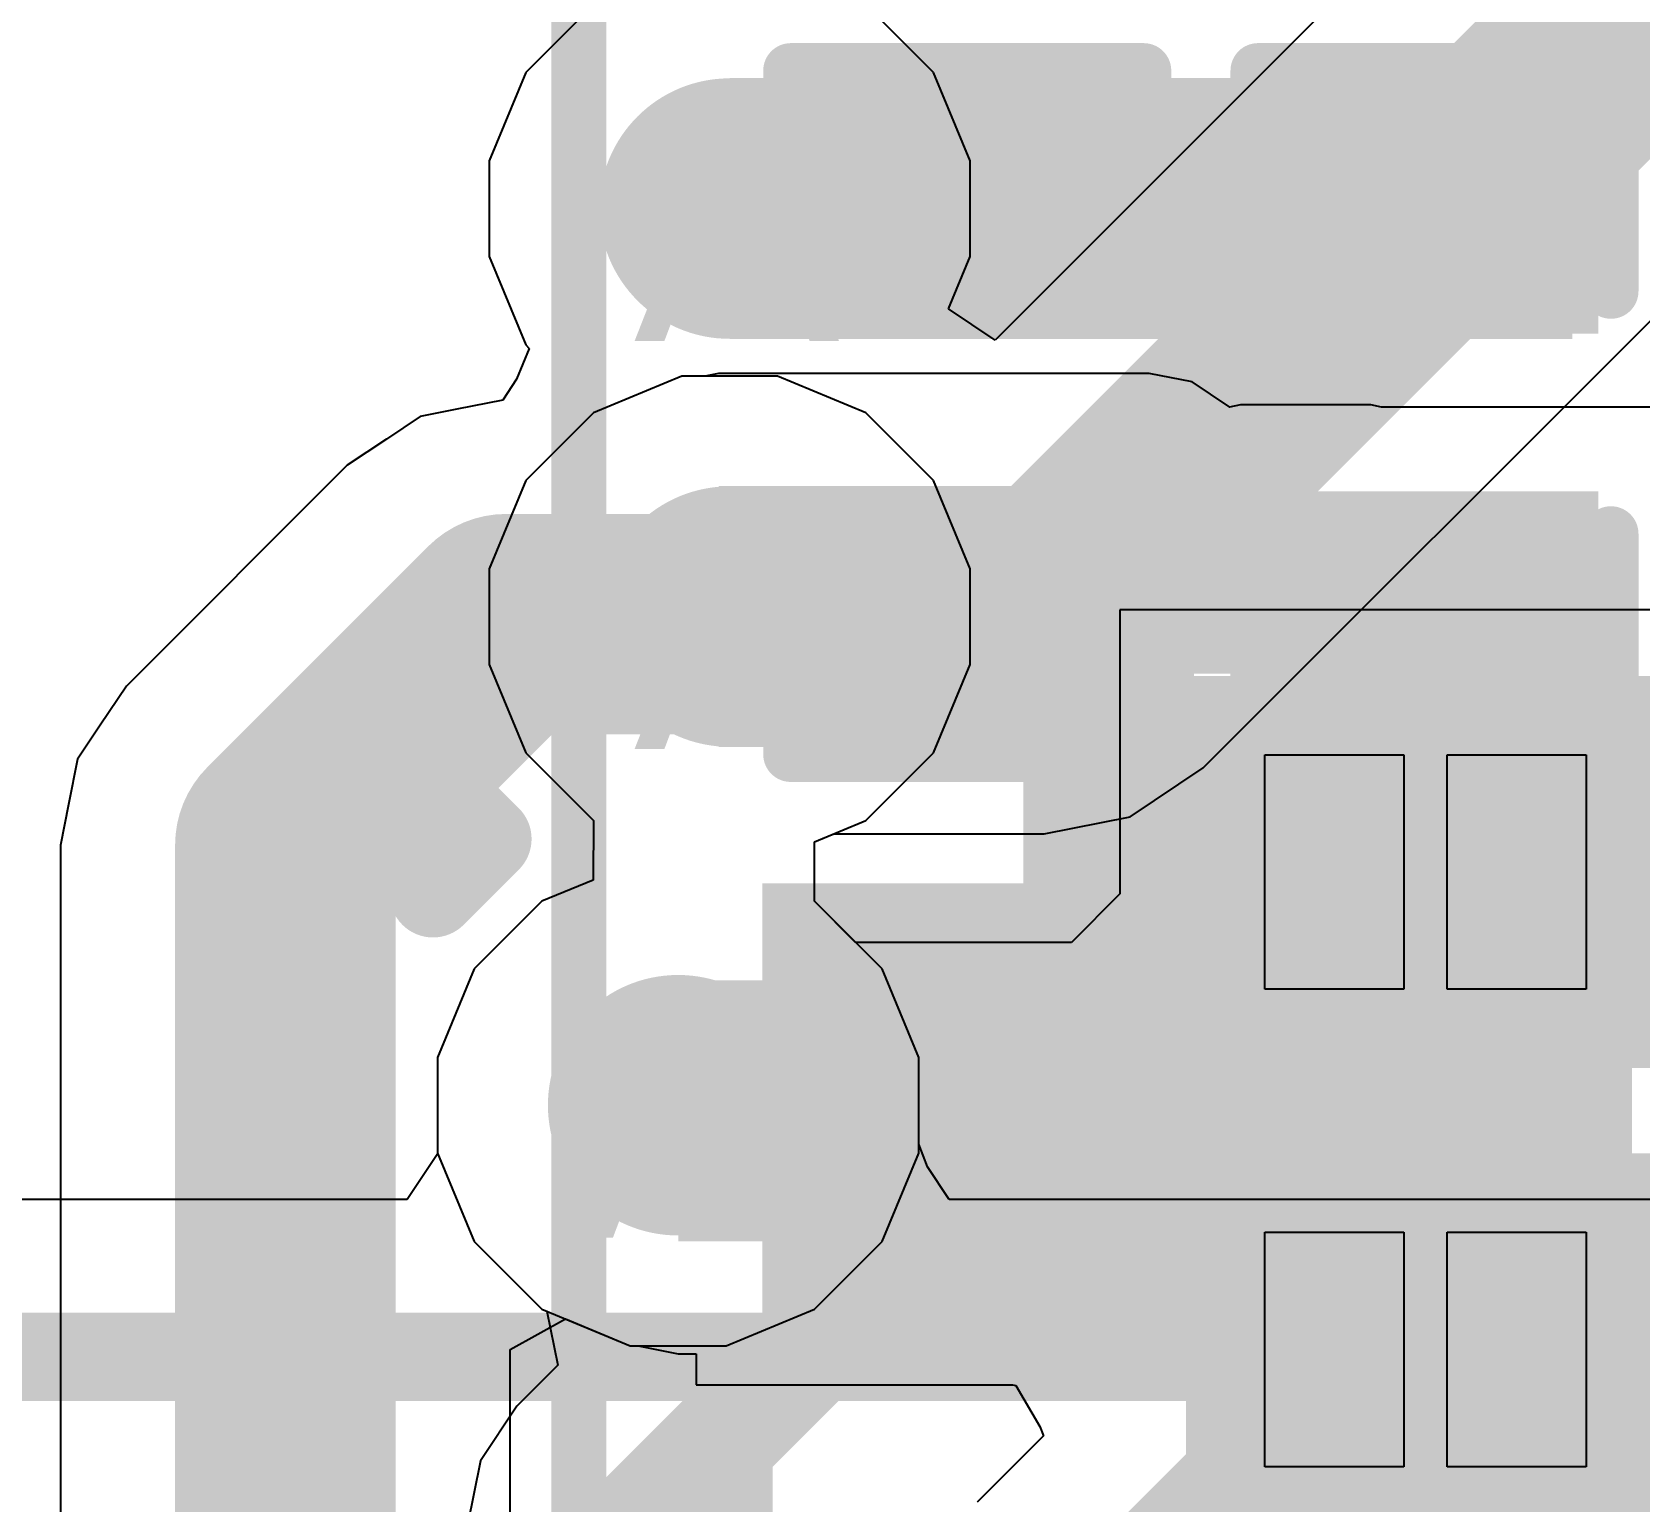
# Model space of a CAD drawing. Header units: inches. Extents: x 0 to 208, y 0 to 213.
# Drawn here: x 4.582 to 4.7278, y 1.7338 to 1.8671 of the extents above; entities that cross this region are included whole.
import ezdxf

# ---------------------------------------------------------------- set-up
doc = ezdxf.new("R2010")
doc.units = ezdxf.units.IN
doc.header["$MEASUREMENT"] = 0
for name, color, linetype in [('Bottom Layer', 5, 'Continuous'), ('Bottom Overlay', 54, 'Continuous'), ('Bottom Paste', 16, 'Continuous'), ('Bottom Solder', 6, 'Continuous'), ('Drill Drawing', 1, 'Continuous'), ('L2_GND1', 16, 'Continuous'), ('L3_SIG1', 76, 'Continuous'), ('L4_PWR', 90, 'Continuous'), ('L5_GND2', 156, 'Continuous'), ('L6_SIG2', 130, 'Continuous'), ('L7_GND3', 216, 'Continuous'), ('Top Layer', 1, 'Continuous'), ('Top Overlay', 2, 'Continuous'), ('Top Paste', 8, 'Continuous'), ('Top Solder', 216, 'Continuous'), ('Via Holes', 16, 'Continuous')]:
    doc.layers.add(name, color=color, linetype=linetype)
doc.styles.add('Arial', font='', dxfattribs={"height": 0.2})
doc.styles.get('Arial').set_extended_font_data('Arial')

# ---------------------------------------------------------------- blocks, each defined once
blk = doc.blocks.new('TXB0102DCUT_B_253')
at = {"layer": 'Bottom Layer'}
for points in [[(-0.07677335, 0.0354331), (-0.04527725, 0.0354331), (-0.04527725, 0.0236221), (-0.07677335, 0.0236221)], [(0.04527465, 0.0354331), (0.07677075, 0.0354331), (0.07677075, 0.0236221), (0.04527465, 0.0236221)], [(-0.07677335, 0.0157471), (-0.04527725, 0.0157471), (-0.04527725, 0.0039361), (-0.07677335, 0.0039361)], [(0.04527465, 0.0157471), (0.07677075, 0.0157471), (0.07677075, 0.0039361), (0.04527465, 0.0039361)], [(-0.07677335, -0.0039369), (-0.04527725, -0.0039369), (-0.04527725, -0.0157479), (-0.07677335, -0.0157479)], [(0.04527465, -0.0039369), (0.07677075, -0.0039369), (0.07677075, -0.0157479), (0.04527465, -0.0157479)], [(-0.07677335, -0.0236229), (-0.04527725, -0.0236229), (-0.04527725, -0.0354339), (-0.07677335, -0.0354339)], [(0.04527465, -0.0236229), (0.07677075, -0.0236229), (0.07677075, -0.0354339), (0.04527465, -0.0354339)]]:
    blk.add_hatch(color=5, dxfattribs=at).paths.add_polyline_path(points)
at = {"layer": 'Bottom Paste'}
for points in [[(-0.07677335, 0.0354331), (-0.04527725, 0.0354331), (-0.04527725, 0.0236221), (-0.07677335, 0.0236221)], [(0.04527465, 0.0354331), (0.07677075, 0.0354331), (0.07677075, 0.0236221), (0.04527465, 0.0236221)], [(-0.07677335, 0.0157471), (-0.04527725, 0.0157471), (-0.04527725, 0.0039361), (-0.07677335, 0.0039361)], [(0.04527465, 0.0157471), (0.07677075, 0.0157471), (0.07677075, 0.0039361), (0.04527465, 0.0039361)], [(-0.07677335, -0.0039369), (-0.04527725, -0.0039369), (-0.04527725, -0.0157479), (-0.07677335, -0.0157479)], [(0.04527465, -0.0039369), (0.07677075, -0.0039369), (0.07677075, -0.0157479), (0.04527465, -0.0157479)], [(-0.07677335, -0.0236229), (-0.04527725, -0.0236229), (-0.04527725, -0.0354339), (-0.07677335, -0.0354339)], [(0.04527465, -0.0236229), (0.07677075, -0.0236229), (0.07677075, -0.0354339), (0.04527465, -0.0354339)]]:
    blk.add_hatch(color=16, dxfattribs=at).paths.add_polyline_path(points)
at = {"layer": 'Bottom Solder'}
for points in [[(-0.08077335, 0.0394331), (-0.04127725, 0.0394331), (-0.04127725, 0.0196221), (-0.08077335, 0.0196221)], [(0.04127465, 0.0394331), (0.08077075, 0.0394331), (0.08077075, 0.0196221), (0.04127465, 0.0196221)], [(-0.08077335, 0.0197471), (-0.04127725, 0.0197471), (-0.04127725, -6.39e-05), (-0.08077335, -6.39e-05)], [(0.04127465, 0.0197471), (0.08077075, 0.0197471), (0.08077075, -6.39e-05), (0.04127465, -6.39e-05)], [(-0.08077335, 6.31e-05), (-0.04127725, 6.31e-05), (-0.04127725, -0.0197479), (-0.08077335, -0.0197479)], [(0.04127465, 6.31e-05), (0.08077075, 6.31e-05), (0.08077075, -0.0197479), (0.04127465, -0.0197479)], [(-0.08077335, -0.0196229), (-0.04127725, -0.0196229), (-0.04127725, -0.0394339), (-0.08077335, -0.0394339)], [(0.04127465, -0.0196229), (0.08077075, -0.0196229), (0.08077075, -0.0394339), (0.04127465, -0.0394339)]]:
    blk.add_hatch(color=6, dxfattribs=at).paths.add_polyline_path(points)
at = {"layer": 'Bottom Overlay'}
for points in [[(-0.0410013, 0.0409996, 0.005, 0.005, 0), (0.0379987, 0.0409996, 0.005, 0.005, 0)], [(-0.0410013, -0.0410004, 0.005, 0.005, 0), (0.0379987, -0.0410004, 0.005, 0.005, 0)]]:
    blk.add_lwpolyline(points, format="xyseb", dxfattribs=at)
for points in [[(-0.0422513, 0.0409996, 0.0025, 0.0025, 1), (-0.0397513, 0.0409996, 0.0025, 0.0025, 1)], [(0.0367487, 0.0409996, 0.0025, 0.0025, 1), (0.0392487, 0.0409996, 0.0025, 0.0025, 1)], [(-0.0605, -0.043, 0.007874, 0.007874, 1), (-0.0635, -0.043, 0.007874, 0.007874, 1)], [(-0.0654685, -0.043, 0.003937, 0.003937, 1), (-0.0615315, -0.043, 0.003937, 0.003937, 1)], [(-0.0624685, -0.043, 0.003937, 0.003937, 1), (-0.0585315, -0.043, 0.003937, 0.003937, 1)], [(-0.0422513, -0.0410004, 0.0025, 0.0025, 1), (-0.0397513, -0.0410004, 0.0025, 0.0025, 1)], [(0.0367487, -0.0410004, 0.0025, 0.0025, 1), (0.0392487, -0.0410004, 0.0025, 0.0025, 1)]]:
    blk.add_lwpolyline(points, format="xyseb", close=True, dxfattribs=at)
blk = doc.blocks.new('A7682E_254')
at = {"layer": 'Top Layer'}
for points in [[(-0.32677165, 0.25196635), (-0.29133855, 0.25196635), (-0.29133855, 0.22440725), (-0.32677165, 0.22440725)], [(-0.32677165, 0.20866035), (-0.29133855, 0.20866035), (-0.29133855, 0.18110125), (-0.32677165, 0.18110125)]]:
    blk.add_hatch(color=1, dxfattribs=at).paths.add_polyline_path(points)
at = {"layer": 'Top Solder'}
for points in [[(-0.33077165, 0.25596635), (-0.28733855, 0.25596635), (-0.28733855, 0.22040725), (-0.33077165, 0.22040725)], [(-0.33077165, 0.21266035), (-0.28733855, 0.21266035), (-0.28733855, 0.17710125), (-0.33077165, 0.17710125)]]:
    blk.add_hatch(color=216, dxfattribs=at).paths.add_polyline_path(points)
at = {"layer": 'Top Overlay'}
for points in [[(-0.3858271, -0.3858272, 0.005, 0.005, 0), (-0.3858271, 0.3858248, 0.005, 0.005, 0)], [(-0.3350551, 0.2311868, 0.01, 0.01, 0), (-0.3350551, 0.2611868, 0.01, 0.01, 0)], [(-0.3350551, 0.2611868, 0.01, 0.01, 0), (-0.3040551, 0.2611868, 0.01, 0.01, 0)], [(-0.3990551, 0.2361868, 0.007874, 0.007874, 0), (-0.3990551, 0.2461868, 0.007874, 0.007874, 0)], [(-0.3990551, 0.2461868, 0.007874, 0.007874, 0), (-0.3940551, 0.2411868, 0.007874, 0.007874, 0)], [(-0.3990551, 0.2361868, 0.007874, 0.007874, 0), (-0.3940551, 0.2411868, 0.007874, 0.007874, 0)]]:
    blk.add_lwpolyline(points, format="xyseb", dxfattribs=at)
for points in [[(-0.3375551, 0.2611868, 0.005, 0.005, 1), (-0.3325551, 0.2611868, 0.005, 0.005, 1)], [(-0.3375551, 0.2611868, 0.005, 0.005, 1), (-0.3325551, 0.2611868, 0.005, 0.005, 1)], [(-0.3065551, 0.2611868, 0.005, 0.005, 1), (-0.3015551, 0.2611868, 0.005, 0.005, 1)], [(-0.4010236, 0.2461868, 0.003937, 0.003937, 1), (-0.3970866, 0.2461868, 0.003937, 0.003937, 1)], [(-0.4010236, 0.2461868, 0.003937, 0.003937, 1), (-0.3970866, 0.2461868, 0.003937, 0.003937, 1)], [(-0.3960236, 0.2411868, 0.003937, 0.003937, 1), (-0.3920866, 0.2411868, 0.003937, 0.003937, 1)], [(-0.3960236, 0.2411868, 0.003937, 0.003937, 1), (-0.3920866, 0.2411868, 0.003937, 0.003937, 1)], [(-0.4010236, 0.2361868, 0.003937, 0.003937, 1), (-0.3970866, 0.2361868, 0.003937, 0.003937, 1)], [(-0.4010236, 0.2361868, 0.003937, 0.003937, 1), (-0.3970866, 0.2361868, 0.003937, 0.003937, 1)], [(-0.3375551, 0.2311868, 0.005, 0.005, 1), (-0.3325551, 0.2311868, 0.005, 0.005, 1)]]:
    blk.add_lwpolyline(points, format="xyseb", close=True, dxfattribs=at)
at = {"layer": 'Top Paste'}
for p, q in [((-0.323622, 0.2275592), (-0.323622, 0.248819)), ((-0.323622, 0.248819), (-0.3110236, 0.248819)), ((-0.3110236, 0.248819), (-0.3110236, 0.2275592)), ((-0.3070866, 0.2275592), (-0.3070866, 0.248819)), ((-0.3070866, 0.248819), (-0.2944882, 0.248819)), ((-0.2944882, 0.248819), (-0.2944882, 0.2275592)), ((-0.3110236, 0.2275592), (-0.323622, 0.2275592)), ((-0.2944882, 0.2275592), (-0.3070866, 0.2275592)), ((-0.323622, 0.1842521), (-0.323622, 0.2055119)), ((-0.323622, 0.2055119), (-0.3110236, 0.2055119)), ((-0.3110236, 0.2055119), (-0.3110236, 0.1842521)), ((-0.3070866, 0.1842521), (-0.3070866, 0.2055119)), ((-0.3070866, 0.2055119), (-0.2944882, 0.2055119)), ((-0.2944882, 0.2055119), (-0.2944882, 0.1842521)), ((-0.3110236, 0.1842521), (-0.323622, 0.1842521)), ((-0.2944882, 0.1842521), (-0.3070866, 0.1842521))]:
    blk.add_line(p, q, dxfattribs=at)
blk = doc.blocks.new('CAP_0402_B_292')
at = {"layer": 'Bottom Layer'}
for points in [[(-0.009498300000000001, 0.0125005), (-0.009498299999999998, -0.0124995), (-0.0274983, -0.0124995), (-0.0274983, 0.0125005)], [(0.0275017, 0.0125005), (0.0275017, -0.0124995), (0.009501700000000002, -0.0124995), (0.009501699999999998, 0.0125005)]]:
    blk.add_hatch(color=5, dxfattribs=at).paths.add_polyline_path(points)
at = {"layer": 'Bottom Paste'}
for points in [[(-0.009498300000000001, 0.0125005), (-0.009498299999999998, -0.0124995), (-0.0274983, -0.0124995), (-0.0274983, 0.0125005)], [(0.0275017, 0.0125005), (0.0275017, -0.0124995), (0.009501700000000002, -0.0124995), (0.009501699999999998, 0.0125005)]]:
    blk.add_hatch(color=16, dxfattribs=at).paths.add_polyline_path(points)
at = {"layer": 'Bottom Solder'}
for points in [[(-0.007136100000000001, 0.0148627), (-0.007136099999999999, -0.0148617), (-0.0298605, -0.0148617), (-0.0298605, 0.0148627)], [(0.0298639, 0.0148627), (0.0298639, -0.0148617), (0.007139500000000002, -0.0148617), (0.007139499999999998, 0.0148627)]]:
    blk.add_hatch(color=6, dxfattribs=at).paths.add_polyline_path(points)
at = {"layer": 'Bottom Overlay'}
for points in [[(-0.0109983, 0.0160005, 0.005, 0.005, 0), (-0.0309983, 0.0160005, 0.005, 0.005, 0)], [(-0.0309983, -0.0159995, 0.005, 0.005, 0), (-0.0309983, 0.0160005, 0.005, 0.005, 0)], [(0.0310017, 0.0160005, 0.005, 0.005, 0), (0.0110017, 0.0160005, 0.005, 0.005, 0)], [(0.0310017, -0.0159995, 0.005, 0.005, 0), (0.0310017, 0.0160005, 0.005, 0.005, 0)], [(-0.0109983, -0.0159995, 0.005, 0.005, 0), (-0.0309983, -0.0159995, 0.005, 0.005, 0)], [(0.0310017, -0.0159995, 0.005, 0.005, 0), (0.0110017, -0.0159995, 0.005, 0.005, 0)]]:
    blk.add_lwpolyline(points, format="xyseb", dxfattribs=at)
for points in [[(-0.0322483, 0.0160005, 0.0025, 0.0025, 1), (-0.0297483, 0.0160005, 0.0025, 0.0025, 1)], [(-0.0322483, 0.0160005, 0.0025, 0.0025, 1), (-0.0297483, 0.0160005, 0.0025, 0.0025, 1)], [(-0.0122483, 0.0160005, 0.0025, 0.0025, 1), (-0.0097483, 0.0160005, 0.0025, 0.0025, 1)], [(0.0097517, 0.0160005, 0.0025, 0.0025, 1), (0.0122517, 0.0160005, 0.0025, 0.0025, 1)], [(0.0297517, 0.0160005, 0.0025, 0.0025, 1), (0.0322517, 0.0160005, 0.0025, 0.0025, 1)], [(0.0297517, 0.0160005, 0.0025, 0.0025, 1), (0.0322517, 0.0160005, 0.0025, 0.0025, 1)], [(-0.0322483, -0.0159995, 0.0025, 0.0025, 1), (-0.0297483, -0.0159995, 0.0025, 0.0025, 1)], [(-0.0322483, -0.0159995, 0.0025, 0.0025, 1), (-0.0297483, -0.0159995, 0.0025, 0.0025, 1)], [(-0.0122483, -0.0159995, 0.0025, 0.0025, 1), (-0.0097483, -0.0159995, 0.0025, 0.0025, 1)], [(0.0097517, -0.0159995, 0.0025, 0.0025, 1), (0.0122517, -0.0159995, 0.0025, 0.0025, 1)], [(0.0297517, -0.0159995, 0.0025, 0.0025, 1), (0.0322517, -0.0159995, 0.0025, 0.0025, 1)], [(0.0297517, -0.0159995, 0.0025, 0.0025, 1), (0.0322517, -0.0159995, 0.0025, 0.0025, 1)]]:
    blk.add_lwpolyline(points, format="xyseb", close=True, dxfattribs=at)
blk = doc.blocks.new('CAP_0402_B_293')
at = {"layer": 'Bottom Layer'}
for points in [[(-0.009499700000000002, 0.0124995), (-0.009499699999999998, -0.0125005), (-0.0274997, -0.0125005), (-0.0274997, 0.0124995)], [(0.0275003, 0.0124995), (0.0275003, -0.0125005), (0.009500300000000001, -0.0125005), (0.009500299999999998, 0.0124995)]]:
    blk.add_hatch(color=5, dxfattribs=at).paths.add_polyline_path(points)
at = {"layer": 'Bottom Paste'}
for points in [[(-0.009499700000000002, 0.0124995), (-0.009499699999999998, -0.0125005), (-0.0274997, -0.0125005), (-0.0274997, 0.0124995)], [(0.0275003, 0.0124995), (0.0275003, -0.0125005), (0.009500300000000001, -0.0125005), (0.009500299999999998, 0.0124995)]]:
    blk.add_hatch(color=16, dxfattribs=at).paths.add_polyline_path(points)
at = {"layer": 'Bottom Solder'}
for points in [[(-0.007137500000000001, 0.0148617), (-0.007137499999999999, -0.0148627), (-0.0298619, -0.0148627), (-0.0298619, 0.0148617)], [(0.0298625, 0.0148617), (0.0298625, -0.0148627), (0.007138100000000001, -0.0148627), (0.007138099999999999, 0.0148617)]]:
    blk.add_hatch(color=6, dxfattribs=at).paths.add_polyline_path(points)
at = {"layer": 'Bottom Overlay'}
for points in [[(-0.0309997, 0.0159995, 0.005, 0.005, 0), (-0.0109997, 0.0159995, 0.005, 0.005, 0)], [(-0.0309997, 0.0159995, 0.005, 0.005, 0), (-0.0309997, -0.0160005, 0.005, 0.005, 0)], [(0.0110003, 0.0159995, 0.005, 0.005, 0), (0.0310003, 0.0159995, 0.005, 0.005, 0)], [(0.0310003, 0.0159995, 0.005, 0.005, 0), (0.0310003, -0.0160005, 0.005, 0.005, 0)], [(-0.0309997, -0.0160005, 0.005, 0.005, 0), (-0.0109997, -0.0160005, 0.005, 0.005, 0)], [(0.0110003, -0.0160005, 0.005, 0.005, 0), (0.0310003, -0.0160005, 0.005, 0.005, 0)]]:
    blk.add_lwpolyline(points, format="xyseb", dxfattribs=at)
for points in [[(-0.0322497, 0.0159995, 0.0025, 0.0025, 1), (-0.0297497, 0.0159995, 0.0025, 0.0025, 1)], [(-0.0322497, 0.0159995, 0.0025, 0.0025, 1), (-0.0297497, 0.0159995, 0.0025, 0.0025, 1)], [(-0.0122497, 0.0159995, 0.0025, 0.0025, 1), (-0.0097497, 0.0159995, 0.0025, 0.0025, 1)], [(0.0097503, 0.0159995, 0.0025, 0.0025, 1), (0.0122503, 0.0159995, 0.0025, 0.0025, 1)], [(0.0297503, 0.0159995, 0.0025, 0.0025, 1), (0.0322503, 0.0159995, 0.0025, 0.0025, 1)], [(0.0297503, 0.0159995, 0.0025, 0.0025, 1), (0.0322503, 0.0159995, 0.0025, 0.0025, 1)], [(-0.0322497, -0.0160005, 0.0025, 0.0025, 1), (-0.0297497, -0.0160005, 0.0025, 0.0025, 1)], [(-0.0322497, -0.0160005, 0.0025, 0.0025, 1), (-0.0297497, -0.0160005, 0.0025, 0.0025, 1)], [(-0.0122497, -0.0160005, 0.0025, 0.0025, 1), (-0.0097497, -0.0160005, 0.0025, 0.0025, 1)], [(0.0097503, -0.0160005, 0.0025, 0.0025, 1), (0.0122503, -0.0160005, 0.0025, 0.0025, 1)], [(0.0297503, -0.0160005, 0.0025, 0.0025, 1), (0.0322503, -0.0160005, 0.0025, 0.0025, 1)], [(0.0297503, -0.0160005, 0.0025, 0.0025, 1), (0.0322503, -0.0160005, 0.0025, 0.0025, 1)]]:
    blk.add_lwpolyline(points, format="xyseb", close=True, dxfattribs=at)

msp = doc.modelspace()

# ---------------------------------------------------------------- hatches: boundary and pattern name
at = {"layer": 'Bottom Layer'}
h = msp.add_hatch(color=5, dxfattribs=at)
edge = h.paths.add_edge_path()
edge.add_arc((4.6452838, 1.8511242), 0.011811, 0, 360)
for points in [[(4.7217058, 1.8393122), (4.7217058, 1.8629782), (4.6452838, 1.8629782), (4.6452838, 1.8393122)], [(4.6833338, 1.8023122), (4.6833338, 1.8259782), (4.6442838, 1.8259782), (4.6442838, 1.8023122)], [(4.6719278, 1.7544422), (4.6837398, 1.7544422), (4.6837398, 1.8231282), (4.6719278, 1.8231282)], [(4.6916118, 1.7544422), (4.7034238, 1.7544422), (4.7034238, 1.8231302), (4.6916118, 1.8231302)], [(4.6622348, 1.7574752), (4.6622348, 1.7811392), (4.6406208, 1.7811392), (4.6406208, 1.7574752)]]:
    msp.add_hatch(color=5, dxfattribs=at).paths.add_polyline_path(points)
h = msp.add_hatch(color=5, dxfattribs=at)
edge = h.paths.add_edge_path()
edge.add_arc((4.6452838, 1.8141242), 0.011811, 0, 360)
h = msp.add_hatch(color=5, dxfattribs=at)
edge = h.paths.add_edge_path()
edge.add_arc((4.6406198, 1.7698112), 0.011811, 0, 360)
at = {"layer": 'L2_GND1'}
h = msp.add_hatch(color=16, dxfattribs=at)
edge = h.paths.add_edge_path()
edge.add_arc((4.6452838, 1.8511242), 0.011811, 0, 360)
h = msp.add_hatch(color=16, dxfattribs=at)
edge = h.paths.add_edge_path()
edge.add_arc((4.6452838, 1.8141242), 0.011811, 0, 360)
h = msp.add_hatch(color=16, dxfattribs=at)
edge = h.paths.add_edge_path()
edge.add_arc((4.6406198, 1.7698112), 0.011811, 0, 360)
at = {"layer": 'L3_SIG1'}
h = msp.add_hatch(color=76, dxfattribs=at)
edge = h.paths.add_edge_path()
edge.add_arc((4.6452838, 1.8511242), 0.011811, 0, 360)
h = msp.add_hatch(color=76, dxfattribs=at)
edge = h.paths.add_edge_path()
edge.add_arc((4.6452838, 1.8141242), 0.011811, 0, 360)
h = msp.add_hatch(color=76, dxfattribs=at)
edge = h.paths.add_edge_path()
edge.add_arc((4.6406198, 1.7698112), 0.011811, 0, 360)
at = {"layer": 'L4_PWR'}
h = msp.add_hatch(color=90, dxfattribs=at)
edge = h.paths.add_edge_path()
edge.add_arc((4.6452838, 1.8511242), 0.011811, 0, 360)
h = msp.add_hatch(color=90, dxfattribs=at)
edge = h.paths.add_edge_path()
edge.add_arc((4.6452838, 1.8141242), 0.011811, 0, 360)
h = msp.add_hatch(color=90, dxfattribs=at)
edge = h.paths.add_edge_path()
edge.add_arc((4.6406198, 1.7698112), 0.011811, 0, 360)
at = {"layer": 'L5_GND2'}
h = msp.add_hatch(color=156, dxfattribs=at)
edge = h.paths.add_edge_path()
edge.add_arc((4.6452838, 1.8511242), 0.011811, 0, 360)
h = msp.add_hatch(color=156, dxfattribs=at)
edge = h.paths.add_edge_path()
edge.add_arc((4.6452838, 1.8141242), 0.011811, 0, 360)
h = msp.add_hatch(color=156, dxfattribs=at)
edge = h.paths.add_edge_path()
edge.add_arc((4.6406198, 1.7698112), 0.011811, 0, 360)
at = {"layer": 'L6_SIG2'}
h = msp.add_hatch(color=130, dxfattribs=at)
edge = h.paths.add_edge_path()
edge.add_arc((4.6452838, 1.8511242), 0.011811, 0, 360)
h = msp.add_hatch(color=130, dxfattribs=at)
edge = h.paths.add_edge_path()
edge.add_arc((4.6452838, 1.8141242), 0.011811, 0, 360)
h = msp.add_hatch(color=130, dxfattribs=at)
edge = h.paths.add_edge_path()
edge.add_arc((4.6406198, 1.7698112), 0.011811, 0, 360)
at = {"layer": 'L7_GND3'}
h = msp.add_hatch(color=216, dxfattribs=at)
edge = h.paths.add_edge_path()
edge.add_arc((4.6452838, 1.8511242), 0.011811, 0, 360)
h = msp.add_hatch(color=216, dxfattribs=at)
edge = h.paths.add_edge_path()
edge.add_arc((4.6452838, 1.8141242), 0.011811, 0, 360)
h = msp.add_hatch(color=216, dxfattribs=at)
edge = h.paths.add_edge_path()
edge.add_arc((4.6406198, 1.7698112), 0.011811, 0, 360)
at = {"layer": 'Top Layer'}
h = msp.add_hatch(color=1, dxfattribs=at)
edge = h.paths.add_edge_path()
edge.add_arc((4.6452838, 1.8511242), 0.011811, 0, 360)
h = msp.add_hatch(color=1, dxfattribs=at)
edge = h.paths.add_edge_path()
edge.add_arc((4.6452838, 1.8141242), 0.011811, 0, 360)
h = msp.add_hatch(color=1, dxfattribs=at)
edge = h.paths.add_edge_path()
edge.add_arc((4.6406198, 1.7698112), 0.011811, 0, 360)
at = {"layer": 'Via Holes'}
h = msp.add_hatch(color=7, dxfattribs=at)
edge = h.paths.add_edge_path()
edge.add_arc((4.6452838, 1.8511242), 0.0059055, 0, 360)
h = msp.add_hatch(color=7, dxfattribs=at)
edge = h.paths.add_edge_path()
edge.add_arc((4.6452838, 1.8141242), 0.0059055, 0, 360)
h = msp.add_hatch(color=7, dxfattribs=at)
edge = h.paths.add_edge_path()
edge.add_arc((4.6406198, 1.7698112), 0.0059055, 0, 360)

# ---------------------------------------------------------------- linework, layer by layer
at = {"layer": 'Bottom Layer'}
for p, q in [((4.6409453, 1.8359352), (4.6329289, 1.8326147)), ((4.6430827, 1.8359352), (4.6409453, 1.8359352)), ((4.6442838, 1.8361741), (4.6430827, 1.8359352)), ((4.6833338, 1.8361741), (4.6442838, 1.8361741)), ((4.6872356, 1.835398), (4.6833338, 1.8361741)), ((4.6905434, 1.8331878), (4.6872356, 1.835398)), ((4.6329289, 1.8326147), (4.6267933, 1.8264791)), ((4.6905819, 1.8331302), (4.6905434, 1.8331878)), ((4.6906269, 1.8331302), (4.6905819, 1.8331302)), ((4.6916118, 1.8333261), (4.6906269, 1.8331302)), ((4.7034238, 1.8333261), (4.6916118, 1.8333261)), ((4.7044087, 1.8331302), (4.7034238, 1.8333261)), ((4.7297191, 1.8331302), (4.7044087, 1.8331302)), ((4.6267933, 1.8264791), (4.6234728, 1.8184627)), ((4.6234728, 1.8184627), (4.6234728, 1.8097857)), ((4.6234728, 1.8097857), (4.6267933, 1.8017693)), ((4.6267933, 1.8017693), (4.6329288, 1.7956338)), ((4.6329288, 1.7956338), (4.6329145, 1.7902276)), ((4.6329145, 1.7902276), (4.6282649, 1.7883017)), ((4.6282649, 1.7883017), (4.6221293, 1.7821661)), ((4.6221293, 1.7821661), (4.6188088, 1.7741497)), ((4.6188088, 1.7741497), (4.6188088, 1.7654727)), ((4.6188088, 1.7654727), (4.6221293, 1.7574563)), ((4.6221293, 1.7574563), (4.6282649, 1.7513207)), ((4.6282649, 1.7513207), (4.6362813, 1.7480002)), ((4.6362813, 1.7480002), (4.6369965, 1.7480002)), ((4.6369965, 1.7480002), (4.6406208, 1.7472793)), ((4.6406208, 1.7472793), (4.6422423, 1.7472793)), ((4.6422423, 1.7472793), (4.6422423, 1.7444422)), ((4.6422423, 1.7444422), (4.6709429, 1.7444422)), ((4.6709429, 1.7444422), (4.6712406, 1.744383)), ((4.6712406, 1.744383), (4.6734117, 1.7406636)), ((4.6737575, 1.7398287), (4.66774, 1.7338112)), ((4.6734117, 1.7406636), (4.6737575, 1.7398287))]:
    msp.add_line(p, q, dxfattribs=at)
for points in [[(4.6668338, 1.8511282, 0.012, 0.012, 0), (4.6668358, 1.8511302, 0.012, 0.012, 0)], [(4.7138718, 1.8511302, 0.012, 0.012, 0), (4.7139998, 1.8510002, 0.012, 0.012, 0)], [(4.6974238, 1.7700962, 0.012, 0.012, 0), (4.6975178, 1.7701902, 0.012, 0.012, 0)], [(4.6974238, 1.7404242, 0.012, 0.012, 0), (4.6974238, 1.7700962, 0.012, 0.012, 0)], [(4.7172038, 1.7461282, 0.008, 0.008, 0), (4.7172038, 1.7701902, 0.008, 0.008, 0)], [(4.7172038, 1.7461282, 0.008, 0.008, 0), (4.7329998, 1.7303322, 0.008, 0.008, 0)], [(4.6689998, 1.7120002, 0.012, 0.012, 0), (4.6974238, 1.7404242, 0.012, 0.012, 0)]]:
    msp.add_lwpolyline(points, format="xyseb", dxfattribs=at)
for points in [[(4.6638338, 1.8511282, 0.006, 0.006, 1), (4.6698338, 1.8511282, 0.006, 0.006, 1)], [(4.6638358, 1.8511302, 0.006, 0.006, 1), (4.6698358, 1.8511302, 0.006, 0.006, 1)], [(4.7108718, 1.8511302, 0.006, 0.006, 1), (4.7168718, 1.8511302, 0.006, 0.006, 1)], [(4.7109998, 1.8510002, 0.006, 0.006, 1), (4.7169998, 1.8510002, 0.006, 0.006, 1)], [(4.6944238, 1.7700962, 0.006, 0.006, 1), (4.7004238, 1.7700962, 0.006, 0.006, 1)], [(4.6944238, 1.7700962, 0.006, 0.006, 1), (4.7004238, 1.7700962, 0.006, 0.006, 1)], [(4.6945178, 1.7701902, 0.006, 0.006, 1), (4.7005178, 1.7701902, 0.006, 0.006, 1)], [(4.7152038, 1.7701902, 0.004, 0.004, 1), (4.7192038, 1.7701902, 0.004, 0.004, 1)], [(4.7152038, 1.7461282, 0.004, 0.004, 1), (4.7192038, 1.7461282, 0.004, 0.004, 1)], [(4.7152038, 1.7461282, 0.004, 0.004, 1), (4.7192038, 1.7461282, 0.004, 0.004, 1)], [(4.6944238, 1.7404242, 0.006, 0.006, 1), (4.7004238, 1.7404242, 0.006, 0.006, 1)], [(4.6944238, 1.7404242, 0.006, 0.006, 1), (4.7004238, 1.7404242, 0.006, 0.006, 1)]]:
    msp.add_lwpolyline(points, format="xyseb", close=True, dxfattribs=at)
at = {"layer": 'L2_GND1'}
for p, q in [((4.6409453, 1.8359352), (4.6329289, 1.8326147)), ((4.6496223, 1.8359352), (4.6409453, 1.8359352)), ((4.6576387, 1.8326147), (4.6496223, 1.8359352)), ((4.6329289, 1.8326147), (4.6267933, 1.8264791)), ((4.6637743, 1.8264791), (4.6576387, 1.8326147)), ((4.6267933, 1.8264791), (4.6234728, 1.8184627)), ((4.6670948, 1.8184627), (4.6637743, 1.8264791)), ((4.6234728, 1.8184627), (4.6234728, 1.8097857)), ((4.6670948, 1.8097857), (4.6670948, 1.8184627)), ((4.6234728, 1.8097857), (4.6267933, 1.8017693)), ((4.6637743, 1.8017693), (4.6670948, 1.8097857)), ((4.6267933, 1.8017693), (4.6329288, 1.7956338)), ((4.6576387, 1.7956337), (4.6637743, 1.8017693)), ((4.6329288, 1.7956338), (4.6329145, 1.7902276)), ((4.6529891, 1.7937078), (4.6576387, 1.7956337)), ((4.6529748, 1.7883016), (4.6529891, 1.7937078)), ((4.6329145, 1.7902276), (4.6282649, 1.7883017)), ((4.6282649, 1.7883017), (4.6221293, 1.7821661)), ((4.6591103, 1.7821661), (4.6529748, 1.7883016)), ((4.6221293, 1.7821661), (4.6188088, 1.7741497)), ((4.6624308, 1.7741497), (4.6591103, 1.7821661)), ((4.6188088, 1.7741497), (4.6188088, 1.7654727)), ((4.6624308, 1.7654727), (4.6624308, 1.7741497)), ((4.6188088, 1.7654727), (4.6221293, 1.7574563)), ((4.6591103, 1.7574563), (4.6624308, 1.7654727)), ((4.6221293, 1.7574563), (4.6282649, 1.7513207)), ((4.6529747, 1.7513207), (4.6591103, 1.7574563)), ((4.6282649, 1.7513207), (4.6362813, 1.7480002)), ((4.6449583, 1.7480002), (4.6529747, 1.7513207)), ((4.6362813, 1.7480002), (4.6449583, 1.7480002))]:
    msp.add_line(p, q, dxfattribs=at)
at = {"layer": 'L3_SIG1'}
for p, q in [((4.6409453, 1.8359352), (4.6329289, 1.8326147)), ((4.6496223, 1.8359352), (4.6409453, 1.8359352)), ((4.6576387, 1.8326147), (4.6496223, 1.8359352)), ((4.6329289, 1.8326147), (4.6267933, 1.8264791)), ((4.6637743, 1.8264791), (4.6576387, 1.8326147)), ((4.6267933, 1.8264791), (4.6234728, 1.8184627)), ((4.6670948, 1.8184627), (4.6637743, 1.8264791)), ((4.6234728, 1.8184627), (4.6234728, 1.8097857)), ((4.6670948, 1.8097857), (4.6670948, 1.8184627)), ((4.6234728, 1.8097857), (4.6267933, 1.8017693)), ((4.6637743, 1.8017693), (4.6670948, 1.8097857)), ((4.6267933, 1.8017693), (4.6329288, 1.7956338)), ((4.6576387, 1.7956337), (4.6637743, 1.8017693)), ((4.6329288, 1.7956338), (4.6329145, 1.7902276)), ((4.6529891, 1.7937078), (4.6576387, 1.7956337)), ((4.6529748, 1.7883016), (4.6529891, 1.7937078)), ((4.6329145, 1.7902276), (4.6282649, 1.7883017)), ((4.6282649, 1.7883017), (4.6221293, 1.7821661)), ((4.6591103, 1.7821661), (4.6529748, 1.7883016)), ((4.6221293, 1.7821661), (4.6188088, 1.7741497)), ((4.6624308, 1.7741497), (4.6591103, 1.7821661)), ((4.6188088, 1.7741497), (4.6188088, 1.7654727)), ((4.6624308, 1.7654727), (4.6624308, 1.7741497)), ((4.6188088, 1.7654727), (4.6221293, 1.7574563)), ((4.6591103, 1.7574563), (4.6624308, 1.7654727)), ((4.6221293, 1.7574563), (4.6282649, 1.7513207)), ((4.6529747, 1.7513207), (4.6591103, 1.7574563)), ((4.6282649, 1.7513207), (4.6362813, 1.7480002)), ((4.6449583, 1.7480002), (4.6529747, 1.7513207)), ((4.6362813, 1.7480002), (4.6449583, 1.7480002))]:
    msp.add_line(p, q, dxfattribs=at)
at = {"layer": 'L4_PWR'}
for p, q in [((4.7135806, 1.8834194), (4.6693672, 1.839206)), ((4.6329289, 1.8696147), (4.6267933, 1.8634791)), ((4.6637743, 1.8634791), (4.6576387, 1.8696147)), ((4.6267933, 1.8634791), (4.6234728, 1.8554627)), ((4.6670948, 1.8554627), (4.6637743, 1.8634791)), ((4.6234728, 1.8554627), (4.6234728, 1.8467857)), ((4.6670948, 1.8467857), (4.6670948, 1.8554627)), ((4.6234728, 1.8467857), (4.6267933, 1.8387693)), ((4.6651283, 1.8420382), (4.6670948, 1.8467857)), ((4.6693672, 1.839206), (4.6651283, 1.8420382)), ((4.688237, 1.800399), (4.7300205, 1.8421825)), ((4.6271192, 1.8384434), (4.6259625, 1.835651)), ((4.6267933, 1.8387693), (4.6271192, 1.8384434)), ((4.6259625, 1.835651), (4.624728, 1.8337635)), ((4.6205462, 1.8329314), (4.6172302, 1.8322718)), ((4.624728, 1.8337635), (4.6205462, 1.8329314)), ((4.6172293, 1.8322714), (4.6141574, 1.8302186)), ((4.6172297, 1.8322715), (4.6172293, 1.8322714)), ((4.6172302, 1.8322718), (4.6172297, 1.8322715)), ((4.6141574, 1.8302186), (4.6106146, 1.8278514)), ((4.6106139, 1.8278507), (4.5905799, 1.8078147)), ((4.6106143, 1.827851), (4.6106139, 1.8278507)), ((4.6106146, 1.8278514), (4.6106143, 1.827851)), ((4.5905799, 1.8078147), (4.5882123, 1.804271)), ((4.5882123, 1.804271), (4.5861602, 1.8011998)), ((4.5861598, 1.8011989), (4.5853431, 1.7970919)), ((4.5861601, 1.8011994), (4.5861598, 1.8011989)), ((4.5861602, 1.8011998), (4.5861601, 1.8011994)), ((4.6816214, 1.7959786), (4.688237, 1.800399)), ((4.5853431, 1.7970919), (4.584608, 1.7933962)), ((4.6738178, 1.7944264), (4.6816214, 1.7959786)), ((4.584608, 1.7933962), (4.584608, 1.6290002)), ((4.6529748, 1.7883016), (4.6529891, 1.7937078)), ((4.6529891, 1.7937078), (4.654724, 1.7944264)), ((4.654724, 1.7944264), (4.6738178, 1.7944264)), ((4.6591103, 1.7821661), (4.6529748, 1.7883016)), ((4.6624308, 1.7741497), (4.6591103, 1.7821661)), ((4.6624308, 1.7654727), (4.6624308, 1.7741497)), ((4.6591103, 1.7574563), (4.6624308, 1.7654727)), ((4.6529747, 1.7513207), (4.6591103, 1.7574563)), ((4.6449583, 1.7480002), (4.6529747, 1.7513207)), ((4.6253916, 1.7476611), (4.6303917, 1.7504398)), ((4.6303917, 1.7504398), (4.6362813, 1.7480002)), ((4.6362813, 1.7480002), (4.6449583, 1.7480002)), ((4.6253916, 1.7143778), (4.6253916, 1.7476611))]:
    msp.add_line(p, q, dxfattribs=at)
for points in [[(4.6738178, 1.8148182, 0.02, 0.02, 0), (4.7279998, 1.8690002, 0.02, 0.02, 0)], [(4.7279998, 1.8690002, 0.02, 0.02, 0), (4.8615418, 1.8690002, 0.02, 0.02, 0)], [(4.6445918, 1.8134322, 0.02, 0.02, 0), (4.6452838, 1.8141242, 0.02, 0.02, 0)], [(4.6452838, 1.8141242, 0.02, 0.02, 0), (4.6459778, 1.8148182, 0.02, 0.02, 0)], [(4.6459778, 1.8148182, 0.02, 0.02, 0), (4.6738178, 1.8148182, 0.02, 0.02, 0)], [(4.6049998, 1.7933962, 0.02, 0.02, 0), (4.6250338, 1.8134322, 0.02, 0.02, 0)], [(4.6250338, 1.8134322, 0.02, 0.02, 0), (4.6445918, 1.8134322, 0.02, 0.02, 0)], [(4.6049998, 1.6290002, 0.02, 0.02, 0), (4.6049998, 1.7933962, 0.02, 0.02, 0)]]:
    msp.add_lwpolyline(points, format="xyseb", dxfattribs=at)
for points in [[(4.7229998, 1.8690002, 0.01, 0.01, 1), (4.7329998, 1.8690002, 0.01, 0.01, 1)], [(4.7229998, 1.8690002, 0.01, 0.01, 1), (4.7329998, 1.8690002, 0.01, 0.01, 1)], [(4.6402838, 1.8141242, 0.01, 0.01, 1), (4.6502838, 1.8141242, 0.01, 0.01, 1)], [(4.6402838, 1.8141242, 0.01, 0.01, 1), (4.6502838, 1.8141242, 0.01, 0.01, 1)], [(4.6409778, 1.8148182, 0.01, 0.01, 1), (4.6509778, 1.8148182, 0.01, 0.01, 1)], [(4.6409778, 1.8148182, 0.01, 0.01, 1), (4.6509778, 1.8148182, 0.01, 0.01, 1)], [(4.6688178, 1.8148182, 0.01, 0.01, 1), (4.6788178, 1.8148182, 0.01, 0.01, 1)], [(4.6688178, 1.8148182, 0.01, 0.01, 1), (4.6788178, 1.8148182, 0.01, 0.01, 1)], [(4.6200338, 1.8134322, 0.01, 0.01, 1), (4.6300338, 1.8134322, 0.01, 0.01, 1)], [(4.6200338, 1.8134322, 0.01, 0.01, 1), (4.6300338, 1.8134322, 0.01, 0.01, 1)], [(4.6395918, 1.8134322, 0.01, 0.01, 1), (4.6495918, 1.8134322, 0.01, 0.01, 1)], [(4.6395918, 1.8134322, 0.01, 0.01, 1), (4.6495918, 1.8134322, 0.01, 0.01, 1)], [(4.5999998, 1.7933962, 0.01, 0.01, 1), (4.6099998, 1.7933962, 0.01, 0.01, 1)], [(4.5999998, 1.7933962, 0.01, 0.01, 1), (4.6099998, 1.7933962, 0.01, 0.01, 1)]]:
    msp.add_lwpolyline(points, format="xyseb", close=True, dxfattribs=at)
at = {"layer": 'L5_GND2'}
for p, q in [((4.6409453, 1.8359352), (4.6329289, 1.8326147)), ((4.6496223, 1.8359352), (4.6409453, 1.8359352)), ((4.6576387, 1.8326147), (4.6496223, 1.8359352)), ((4.6329289, 1.8326147), (4.6267933, 1.8264791)), ((4.6637743, 1.8264791), (4.6576387, 1.8326147)), ((4.6267933, 1.8264791), (4.6234728, 1.8184627)), ((4.6670948, 1.8184627), (4.6637743, 1.8264791)), ((4.6234728, 1.8184627), (4.6234728, 1.8097857)), ((4.6670948, 1.8097857), (4.6670948, 1.8184627)), ((4.6234728, 1.8097857), (4.6267933, 1.8017693)), ((4.6637743, 1.8017693), (4.6670948, 1.8097857)), ((4.6267933, 1.8017693), (4.6329288, 1.7956338)), ((4.6576387, 1.7956337), (4.6637743, 1.8017693)), ((4.6329288, 1.7956338), (4.6329145, 1.7902276)), ((4.6529891, 1.7937078), (4.6576387, 1.7956337)), ((4.6529748, 1.7883016), (4.6529891, 1.7937078)), ((4.6329145, 1.7902276), (4.6282649, 1.7883017)), ((4.6282649, 1.7883017), (4.6221293, 1.7821661)), ((4.6591103, 1.7821661), (4.6529748, 1.7883016)), ((4.6221293, 1.7821661), (4.6188088, 1.7741497)), ((4.6624308, 1.7741497), (4.6591103, 1.7821661)), ((4.6188088, 1.7741497), (4.6188088, 1.7654727)), ((4.6624308, 1.7654727), (4.6624308, 1.7741497)), ((4.6188088, 1.7654727), (4.6221293, 1.7574563)), ((4.6591103, 1.7574563), (4.6624308, 1.7654727)), ((4.6221293, 1.7574563), (4.6282649, 1.7513207)), ((4.6529747, 1.7513207), (4.6591103, 1.7574563)), ((4.6282649, 1.7513207), (4.6362813, 1.7480002)), ((4.6449583, 1.7480002), (4.6529747, 1.7513207)), ((4.6362813, 1.7480002), (4.6449583, 1.7480002))]:
    msp.add_line(p, q, dxfattribs=at)
at = {"layer": 'L6_SIG2'}
for p, q in [((4.6409453, 1.8359352), (4.6329289, 1.8326147)), ((4.6496223, 1.8359352), (4.6409453, 1.8359352)), ((4.6576387, 1.8326147), (4.6496223, 1.8359352)), ((4.6329289, 1.8326147), (4.6267933, 1.8264791)), ((4.6637743, 1.8264791), (4.6576387, 1.8326147)), ((4.6267933, 1.8264791), (4.6234728, 1.8184627)), ((4.6670948, 1.8184627), (4.6637743, 1.8264791)), ((4.6234728, 1.8184627), (4.6234728, 1.8097857)), ((4.6670948, 1.8097857), (4.6670948, 1.8184627)), ((4.6234728, 1.8097857), (4.6267933, 1.8017693)), ((4.6637743, 1.8017693), (4.6670948, 1.8097857)), ((4.6267933, 1.8017693), (4.6329288, 1.7956338)), ((4.6576387, 1.7956337), (4.6637743, 1.8017693)), ((4.6329288, 1.7956338), (4.6329145, 1.7902276)), ((4.6529891, 1.7937078), (4.6576387, 1.7956337)), ((4.6529748, 1.7883016), (4.6529891, 1.7937078)), ((4.6329145, 1.7902276), (4.6282649, 1.7883017)), ((4.6282649, 1.7883017), (4.6221293, 1.7821661)), ((4.6591103, 1.7821661), (4.6529748, 1.7883016)), ((4.6221293, 1.7821661), (4.6188088, 1.7741497)), ((4.6624308, 1.7741497), (4.6591103, 1.7821661)), ((4.6188088, 1.7741497), (4.6188088, 1.7654727)), ((4.6624308, 1.7662745), (4.6624308, 1.7741497)), ((4.6632297, 1.7642109), (4.6624308, 1.7662745)), ((4.6188257, 1.7654319), (4.6160478, 1.7612745)), ((4.6188088, 1.7654727), (4.6188257, 1.7654319)), ((4.6651918, 1.7612745), (4.6632297, 1.7642109)), ((4.6160478, 1.7612745), (4.088571, 1.7612744)), ((4.736898, 1.7612745), (4.6651918, 1.7612745))]:
    msp.add_line(p, q, dxfattribs=at)
msp.add_lwpolyline([(4.0719998, 1.7470001, 0.008, 0.008, 0), (4.7368978, 1.7470002, 0.008, 0.008, 0)], format="xyseb", dxfattribs=at)
at = {"layer": 'L7_GND3'}
for p, q in [((4.6409453, 1.8359352), (4.6329289, 1.8326147)), ((4.6496223, 1.8359352), (4.6409453, 1.8359352)), ((4.6576387, 1.8326147), (4.6496223, 1.8359352)), ((4.6329289, 1.8326147), (4.6267933, 1.8264791)), ((4.6637743, 1.8264791), (4.6576387, 1.8326147)), ((4.6267933, 1.8264791), (4.6234728, 1.8184627)), ((4.6670948, 1.8184627), (4.6637743, 1.8264791)), ((4.6234728, 1.8184627), (4.6234728, 1.8097857)), ((4.6670948, 1.8097857), (4.6670948, 1.8184627)), ((4.6234728, 1.8097857), (4.6267933, 1.8017693)), ((4.6637743, 1.8017693), (4.6670948, 1.8097857)), ((4.6267933, 1.8017693), (4.6329288, 1.7956338)), ((4.6576387, 1.7956337), (4.6637743, 1.8017693)), ((4.6329288, 1.7956338), (4.6329145, 1.7902276)), ((4.6529891, 1.7937078), (4.6576387, 1.7956337)), ((4.6529748, 1.7883016), (4.6529891, 1.7937078)), ((4.6329145, 1.7902276), (4.6282649, 1.7883017)), ((4.6282649, 1.7883017), (4.6221293, 1.7821661)), ((4.6591103, 1.7821661), (4.6529748, 1.7883016)), ((4.6221293, 1.7821661), (4.6188088, 1.7741497)), ((4.6624308, 1.7741497), (4.6591103, 1.7821661)), ((4.6188088, 1.7741497), (4.6188088, 1.7654727)), ((4.6624308, 1.7654727), (4.6624308, 1.7741497)), ((4.6188088, 1.7654727), (4.6221293, 1.7574563)), ((4.6591103, 1.7574563), (4.6624308, 1.7654727)), ((4.6221293, 1.7574563), (4.6282649, 1.7513207)), ((4.6529747, 1.7513207), (4.6591103, 1.7574563)), ((4.6282649, 1.7513207), (4.6362813, 1.7480002)), ((4.6449583, 1.7480002), (4.6529747, 1.7513207)), ((4.6362813, 1.7480002), (4.6449583, 1.7480002))]:
    msp.add_line(p, q, dxfattribs=at)
at = {"layer": 'Top Layer'}
for p, q in [((4.6409453, 1.8359352), (4.6329289, 1.8326147)), ((4.6496223, 1.8359352), (4.6409453, 1.8359352)), ((4.6576387, 1.8326147), (4.6496223, 1.8359352)), ((4.6329289, 1.8326147), (4.6267933, 1.8264791)), ((4.6637743, 1.8264791), (4.6576387, 1.8326147)), ((4.6267933, 1.8264791), (4.6234728, 1.8184627)), ((4.6670948, 1.8184627), (4.6637743, 1.8264791)), ((4.6234728, 1.8184627), (4.6234728, 1.8097857)), ((4.6670948, 1.8097857), (4.6670948, 1.8184627)), ((4.7347192, 1.8147397), (4.6806753, 1.8147397)), ((4.6806753, 1.8147397), (4.6806753, 1.7889765)), ((4.6234728, 1.8097857), (4.6267933, 1.8017693)), ((4.6637743, 1.8017693), (4.6670948, 1.8097857)), ((4.6267933, 1.8017693), (4.6329288, 1.7956338)), ((4.6576387, 1.7956337), (4.6637743, 1.8017693)), ((4.6329288, 1.7956338), (4.6329145, 1.7902276)), ((4.6529891, 1.7937078), (4.6576387, 1.7956337)), ((4.6529748, 1.7883016), (4.6529891, 1.7937078)), ((4.6329145, 1.7902276), (4.6282649, 1.7883017)), ((4.6806753, 1.7889765), (4.6762809, 1.7845821)), ((4.6282649, 1.7883017), (4.6221293, 1.7821661)), ((4.6566943, 1.7845821), (4.6529748, 1.7883016)), ((4.6762809, 1.7845821), (4.6566943, 1.7845821)), ((4.6221293, 1.7821661), (4.6188088, 1.7741497)), ((4.6188088, 1.7741497), (4.6188088, 1.7654727)), ((4.6188088, 1.7654727), (4.6221293, 1.7574563)), ((4.6221293, 1.7574563), (4.6282649, 1.7513207)), ((4.6282649, 1.7513207), (4.6287175, 1.7511332)), ((4.6287175, 1.7511332), (4.6296929, 1.7462292)), ((4.6296929, 1.7462292), (4.6259974, 1.7425337)), ((4.6259974, 1.7425337), (4.6226821, 1.737572)), ((4.6226821, 1.737572), (4.6215179, 1.7317193))]:
    msp.add_line(p, q, dxfattribs=at)
for points in [[(4.6826158, 1.7692882, 0.01, 0.01, 0), (4.7024506, 1.789123, 0.01, 0.01, 0)], [(4.6406198, 1.7698112, 0.01, 0.01, 0), (4.6411428, 1.7692882, 0.01, 0.01, 0)], [(4.6411428, 1.7692882, 0.01, 0.01, 0), (4.6826158, 1.7692882, 0.01, 0.01, 0)], [(4.6368118, 1.7317193, 0.01, 0.01, 0), (4.6530927, 1.7480002, 0.01, 0.01, 0)], [(4.6530927, 1.7480002, 0.01, 0.01, 0), (4.7089998, 1.7480002, 0.01, 0.01, 0)], [(4.6368118, 1.6910002, 0.01, 0.01, 0), (4.6368118, 1.7317193, 0.01, 0.01, 0)]]:
    msp.add_lwpolyline(points, format="xyseb", dxfattribs=at)
for points in [[(4.6999506, 1.789123, 0.005, 0.005, 1), (4.7049506, 1.789123, 0.005, 0.005, 1)], [(4.6381198, 1.7698112, 0.005, 0.005, 1), (4.6431198, 1.7698112, 0.005, 0.005, 1)], [(4.6386428, 1.7692882, 0.005, 0.005, 1), (4.6436428, 1.7692882, 0.005, 0.005, 1)], [(4.6386428, 1.7692882, 0.005, 0.005, 1), (4.6436428, 1.7692882, 0.005, 0.005, 1)], [(4.6801158, 1.7692882, 0.005, 0.005, 1), (4.6851158, 1.7692882, 0.005, 0.005, 1)], [(4.6801158, 1.7692882, 0.005, 0.005, 1), (4.6851158, 1.7692882, 0.005, 0.005, 1)], [(4.6505927, 1.7480002, 0.005, 0.005, 1), (4.6555927, 1.7480002, 0.005, 0.005, 1)], [(4.6505927, 1.7480002, 0.005, 0.005, 1), (4.6555927, 1.7480002, 0.005, 0.005, 1)], [(4.7064998, 1.7480002, 0.005, 0.005, 1), (4.7114998, 1.7480002, 0.005, 0.005, 1)], [(4.6343118, 1.7317193, 0.005, 0.005, 1), (4.6393118, 1.7317193, 0.005, 0.005, 1)], [(4.6343118, 1.7317193, 0.005, 0.005, 1), (4.6393118, 1.7317193, 0.005, 0.005, 1)]]:
    msp.add_lwpolyline(points, format="xyseb", close=True, dxfattribs=at)

# ---------------------------------------------------------------- block references
msp.add_blockref('A7682E_254', (5.0174469, 1.5527734))
for name, p, rotation in [('CAP_0402_B_292', (4.6668333, 1.8326299), 270), ('CAP_0402_B_293', (4.7092033, 1.8326299), 90), ('TXB0102DCUT_B_253', (4.6876754, 1.7091675), 90)]:
    msp.add_blockref(name, p, dxfattribs=dict(rotation=rotation))

# ---------------------------------------------------------------- texts
at = {"layer": 'Drill Drawing', "style": 'Arial'}
for p in [(4.6366193, 1.8391275), (4.6366193, 1.8021275), (4.6319553, 1.7578145)]:
    msp.add_text('A', height=0.02, dxfattribs=at).set_placement(p)

doc.saveas('drawing.dxf')
